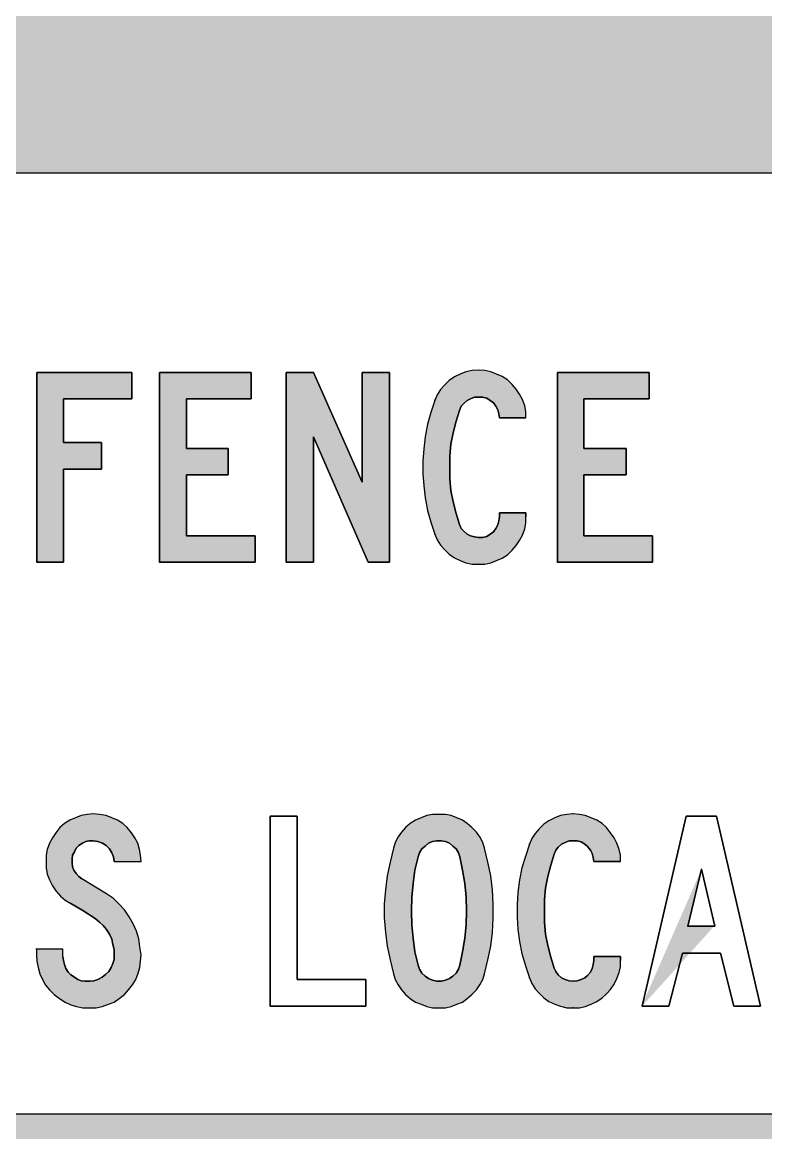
# Model space of a CAD drawing. Extents: x 210.3 to 295.3, y 156.1 to 238.5.
# Drawn here: x 254.61 to 266.33, y 168.08 to 185.6 of the extents above; entities that cross this region are included whole.
import ezdxf

# ---------------------------------------------------------------- set-up
doc = ezdxf.new("R2010")
doc.units = 0
doc.header["$MEASUREMENT"] = 0
doc.linetypes.add('CENTERX2', pattern=[101.6, 63.5, -12.7, 12.7, -12.7])
doc.layers.get('0').update_dxf_attribs({"linetype": 'CONTINUOUS'})
for name, color, linetype in [('L35', 3, 'CONTINUOUS'), ('T25', 1, 'CONTINUOUS'), ('TBLK25', 1, 'CONTINUOUS')]:
    doc.layers.add(name, color=color, linetype=linetype)

msp = doc.modelspace()

# ---------------------------------------------------------------- hatches: boundary and pattern name
at = {"layer": 'T25', "linetype": 'CENTERX2'}
for points in [[(255.4, 172.456), (255.427, 172.51), (255.454, 172.565), (255.5, 172.61), (255.554, 172.646), (255.608, 172.674), (255.663, 172.683), (255.726, 172.683), (255.799, 172.674), (255.872, 172.646), (255.926, 172.61), (255.981, 172.556), (256.017, 172.492), (256.044, 172.428), (256.053, 172.356), (256.48, 172.356), (256.471, 172.456), (256.453, 172.546), (256.426, 172.646), (256.38, 172.728), (256.326, 172.81), (256.262, 172.892), (256.19, 172.955), (256.108, 173.01), (256.017, 173.046), (255.926, 173.082), (255.826, 173.1), (255.726, 173.109), (255.627, 173.1), (255.536, 173.082), (255.445, 173.046), (255.354, 173.01), (255.273, 172.955), (255.2, 172.892), (255.136, 172.81), (255.082, 172.728), (255.036, 172.646), (255, 172.546), (254.982, 172.456), (254.982, 172.356), (254.982, 172.256), (255, 172.156), (255.036, 172.065), (255.082, 171.974), (255.136, 171.893), (255.209, 171.811), (255.282, 171.747), (255.372, 171.693), (255.563, 171.584), (255.754, 171.457), (255.826, 171.402), (255.881, 171.348), (255.935, 171.284), (255.981, 171.212), (256.017, 171.13), (256.035, 171.048), (256.053, 170.967), (256.053, 170.885), (256.053, 170.812), (256.035, 170.749), (256.008, 170.685), (255.972, 170.622), (255.917, 170.576), (255.863, 170.531), (255.799, 170.494), (255.736, 170.476), (255.672, 170.467), (255.663, 170.467), (255.599, 170.467), (255.536, 170.476), (255.481, 170.494), (255.427, 170.531), (255.372, 170.567), (255.327, 170.613), (255.291, 170.667), (255.273, 170.731), (255.254, 170.794), (255.245, 170.858), (255.245, 170.976), (254.828, 170.976), (254.828, 170.885), (254.837, 170.785), (254.855, 170.685), (254.882, 170.585), (254.927, 170.494), (254.973, 170.404), (255.036, 170.331), (255.109, 170.258), (255.191, 170.195), (255.282, 170.14), (255.372, 170.095), (255.463, 170.068), (255.563, 170.05), (255.672, 170.05), (255.772, 170.05), (255.863, 170.068), (255.963, 170.104), (256.053, 170.14), (256.135, 170.195), (256.217, 170.258), (256.28, 170.331), (256.344, 170.413), (256.398, 170.494), (256.435, 170.594), (256.462, 170.685), (256.471, 170.785), (256.48, 170.885), (256.462, 171.012), (256.444, 171.139), (256.407, 171.257), (256.353, 171.375), (256.289, 171.484), (256.217, 171.593), (256.135, 171.684), (256.044, 171.775), (255.935, 171.847), (255.545, 172.083), (255.5, 172.12), (255.454, 172.165), (255.418, 172.22), (255.4, 172.274), (255.391, 172.338), (255.391, 172.401)], [(262.838, 171.393), (262.838, 171.575), (262.838, 171.757), (262.856, 171.938), (262.892, 172.12), (262.938, 172.301), (262.992, 172.474), (263.019, 172.537), (263.056, 172.583), (263.11, 172.628), (263.165, 172.655), (263.228, 172.683), (263.292, 172.683), (263.355, 172.683), (263.419, 172.665), (263.473, 172.628), (263.519, 172.592), (263.564, 172.537), (263.591, 172.483), (263.609, 172.419), (263.619, 172.356), (264.036, 172.356), (264.036, 172.456), (264.018, 172.546), (263.982, 172.646), (263.936, 172.728), (263.882, 172.81), (263.818, 172.892), (263.746, 172.955), (263.664, 173.01), (263.573, 173.046), (263.482, 173.082), (263.392, 173.1), (263.292, 173.109), (263.192, 173.1), (263.092, 173.082), (263.001, 173.046), (262.91, 173), (262.829, 172.946), (262.756, 172.873), (262.692, 172.801), (262.638, 172.719), (262.602, 172.628), (262.538, 172.438), (262.484, 172.256), (262.447, 172.065), (262.42, 171.866), (262.411, 171.675), (262.411, 171.475), (262.42, 171.284), (262.447, 171.094), (262.484, 170.903), (262.538, 170.712), (262.602, 170.522), (262.638, 170.431), (262.692, 170.349), (262.756, 170.277), (262.829, 170.204), (262.91, 170.149), (263.001, 170.104), (263.092, 170.077), (263.192, 170.05), (263.292, 170.05), (263.392, 170.05), (263.482, 170.068), (263.573, 170.104), (263.664, 170.149), (263.746, 170.204), (263.818, 170.267), (263.882, 170.34), (263.936, 170.422), (263.982, 170.513), (264.018, 170.603), (264.036, 170.694), (264.036, 170.794), (264.036, 170.858), (263.619, 170.858), (263.619, 170.794), (263.609, 170.731), (263.591, 170.667), (263.564, 170.613), (263.519, 170.558), (263.473, 170.522), (263.419, 170.494), (263.355, 170.476), (263.292, 170.467), (263.228, 170.476), (263.165, 170.494), (263.11, 170.522), (263.056, 170.567), (263.019, 170.622), (262.992, 170.676), (262.938, 170.849), (262.892, 171.03), (262.856, 171.212)]]:
    msp.add_hatch(color=256, dxfattribs=at).paths.add_polyline_path(points)
h = msp.add_hatch(color=256, dxfattribs=at)
h.paths.add_polyline_path([(258.942, 170.494), (258.942, 173.073), (258.516, 173.073), (258.516, 170.077), (260.023, 170.077), (260.023, 170.494)])
edge = h.paths.add_edge_path(flags=0)
edge.add_line((258.942, 170.494), (258.942, 173.073))
edge.add_line((258.942, 170.494), (260.023, 170.494))
edge.add_line((260.023, 170.494), (260.023, 170.077))
edge.add_line((260.023, 170.077), (258.516, 170.077))
edge.add_line((258.516, 170.077), (258.516, 173.073))
edge.add_line((258.516, 173.073), (258.942, 173.073))
edge = h.paths.add_edge_path(flags=16)
edge.add_line((260.023, 170.494), (258.942, 170.494))
edge.add_line((258.942, 173.073), (258.942, 170.494))
edge.add_line((258.942, 173.073), (258.516, 173.073))
edge.add_line((258.516, 170.077), (258.516, 173.073))
edge.add_line((258.516, 170.077), (260.023, 170.077))
edge.add_line((260.023, 170.494), (260.023, 170.077))
edge = h.paths.add_edge_path(flags=0)
edge.add_line((260.023, 170.494), (258.942, 170.494))
edge.add_line((260.023, 170.077), (260.023, 170.494))
edge.add_line((258.516, 170.077), (260.023, 170.077))
edge.add_line((258.516, 173.073), (258.516, 170.077))
edge.add_line((258.942, 173.073), (258.516, 173.073))
edge.add_line((258.942, 173.073), (258.942, 170.494))
edge = h.paths.add_edge_path()
edge.add_line((258.516, 170.077), (258.507, 170.077))
h = msp.add_hatch(color=256, dxfattribs=at)
h.paths.add_polyline_path([(262.03, 171.466), (262.03, 171.684), (262.021, 171.911), (261.993, 172.129), (261.948, 172.347), (261.893, 172.565), (261.866, 172.655), (261.821, 172.746), (261.766, 172.819), (261.694, 172.892), (261.621, 172.955), (261.548, 173.01), (261.458, 173.046), (261.367, 173.082), (261.276, 173.1), (261.176, 173.1), (261.076, 173.1), (260.985, 173.082), (260.895, 173.046), (260.804, 173.01), (260.722, 172.955), (260.649, 172.892), (260.586, 172.819), (260.531, 172.746), (260.486, 172.655), (260.459, 172.565), (260.404, 172.347), (260.359, 172.129), (260.332, 171.911), (260.314, 171.684), (260.314, 171.466), (260.332, 171.239), (260.359, 171.021), (260.404, 170.803), (260.459, 170.585), (260.486, 170.494), (260.531, 170.413), (260.586, 170.331), (260.649, 170.258), (260.722, 170.195), (260.804, 170.14), (260.895, 170.104), (260.985, 170.068), (261.076, 170.05), (261.176, 170.05), (261.276, 170.05), (261.367, 170.068), (261.458, 170.104), (261.548, 170.14), (261.621, 170.195), (261.694, 170.258), (261.766, 170.331), (261.821, 170.413), (261.866, 170.494), (261.893, 170.585), (261.948, 170.803), (261.993, 171.021), (262.021, 171.239)])
h.paths.add_polyline_path([(260.74, 171.575), (260.749, 171.793), (260.768, 172.011), (260.795, 172.22), (260.849, 172.428), (260.867, 172.492), (260.904, 172.556), (260.958, 172.601), (261.013, 172.646), (261.076, 172.674), (261.14, 172.683), (261.212, 172.683), (261.276, 172.674), (261.34, 172.646), (261.394, 172.601), (261.448, 172.556), (261.485, 172.492), (261.503, 172.428), (261.548, 172.22), (261.585, 172.011), (261.603, 171.793), (261.612, 171.575), (261.603, 171.357), (261.585, 171.148), (261.548, 170.93), (261.503, 170.721), (261.485, 170.658), (261.448, 170.594), (261.394, 170.549), (261.34, 170.513), (261.276, 170.485), (261.212, 170.467), (261.14, 170.467), (261.076, 170.485), (261.013, 170.513), (260.958, 170.549), (260.904, 170.594), (260.867, 170.658), (260.849, 170.721), (260.795, 170.93), (260.768, 171.148), (260.749, 171.357)], flags=16)
h = msp.add_hatch(color=256, dxfattribs=at)
h.paths.add_polyline_path([(265.516, 171.339), (265.099, 171.339), (265.316, 172.238), (265.525, 171.339)], flags=0)
edge = h.paths.add_edge_path(flags=0)
edge.add_line((265.516, 171.339), (265.099, 171.339))
edge.add_line((265.525, 171.339), (265.516, 171.339))
edge.add_line((265.525, 171.339), (265.316, 172.238))
edge.add_line((265.099, 171.339), (265.316, 172.238))
edge = h.paths.add_edge_path(flags=0)
edge.add_line((265.316, 172.238), (265.525, 171.339))
edge.add_line((265.316, 172.238), (265.099, 171.339))
edge.add_line((265.099, 171.339), (265.525, 171.339))
h.paths.add_polyline_path([(266.243, 170.077), (265.552, 173.073), (265.071, 173.073), (264.381, 170.077), (264.799, 170.077), (265.017, 170.912), (265.616, 170.912), (265.825, 170.077)])
edge = h.paths.add_edge_path(flags=16)
edge.add_line((266.243, 170.077), (265.552, 173.073))
edge.add_line((265.825, 170.077), (266.243, 170.077))
edge.add_line((265.616, 170.912), (265.825, 170.077))
edge.add_line((265.616, 170.912), (265.017, 170.912))
edge.add_line((264.799, 170.077), (265.017, 170.912))
edge.add_line((264.381, 170.077), (264.799, 170.077))
edge.add_line((265.071, 173.073), (264.381, 170.077))
edge.add_line((265.552, 173.073), (265.071, 173.073))
edge = h.paths.add_edge_path()
edge.add_line((265.825, 170.077), (266.243, 170.077))
edge.add_line((265.552, 173.073), (266.243, 170.077))
edge.add_line((265.552, 173.073), (265.071, 173.073))
edge.add_line((264.381, 170.077), (265.071, 173.073))
edge.add_line((264.381, 170.077), (264.799, 170.077))
edge.add_line((265.017, 170.912), (264.799, 170.077))
edge.add_line((265.616, 170.912), (265.017, 170.912))
edge.add_line((265.825, 170.077), (265.616, 170.912))
edge = h.paths.add_edge_path(flags=16)
edge.add_line((265.017, 170.912), (265.616, 170.912))
edge.add_line((265.017, 170.912), (264.799, 170.077))
edge.add_line((264.799, 170.077), (264.381, 170.077))
edge.add_line((264.381, 170.077), (265.071, 173.073))
edge.add_line((265.071, 173.073), (265.552, 173.073))
edge.add_line((265.552, 173.073), (266.243, 170.077))
edge.add_line((266.243, 170.077), (265.825, 170.077))
edge.add_line((265.825, 170.077), (265.616, 170.912))
edge = h.paths.add_edge_path(flags=0)
edge.add_line((265.525, 171.339), (265.316, 172.238))
edge.add_line((265.099, 171.339), (265.525, 171.339))
edge.add_line((265.316, 172.238), (265.099, 171.339))
edge = h.paths.add_edge_path()
edge.add_line((265.316, 172.238), (265.307, 172.238))
edge.add_line((265.099, 171.339), (265.089, 171.339))
edge.add_line((265.525, 171.339), (265.516, 171.339))
edge.add_line((264.381, 170.077), (264.372, 170.077))
at = {"layer": 'TBLK25', "linetype": 'CENTERX2'}
h = msp.add_hatch(color=256, dxfattribs=at)
edge = h.paths.add_edge_path()
edge.add_line((220.316, 236.871), (285.316, 236.871))
edge.add_arc((285.316, 228.471), 8.4, 0, 90, ccw=False)
edge.add_line((293.716, 228.471), (293.716, 173.571))
edge.add_arc((285.316, 173.571), 8.4, -90, 0, ccw=False)
edge.add_line((285.316, 165.171), (220.316, 165.171))
edge.add_arc((220.316, 173.571), 8.4, 180, 270, ccw=False)
edge.add_line((211.916, 173.571), (211.916, 228.471))
edge.add_arc((220.316, 228.471), 8.4, 90, 180, ccw=False)
edge = h.paths.add_edge_path(flags=16)
edge.add_line((290.516, 183.221), (290.516, 173.571))
edge.add_arc((285.316, 173.571), 5.2, -90, 0, ccw=False)
edge.add_line((285.316, 168.371), (220.316, 168.371))
edge.add_arc((220.316, 173.571), 5.2, 180, 270, ccw=False)
edge.add_line((215.116, 173.571), (215.116, 183.221))
edge.add_line((215.116, 183.221), (290.516, 183.221))
edge = h.paths.add_edge_path(flags=16)
edge.add_line((215.116, 186.421), (290.516, 186.421))
edge.add_line((290.516, 186.421), (290.516, 228.471))
edge.add_arc((285.316, 228.471), 5.2, 0, 90)
edge.add_line((285.316, 233.671), (220.316, 233.671))
edge.add_arc((220.316, 228.471), 5.2, 90, 180)
edge.add_line((215.116, 228.471), (215.116, 186.421))
h = msp.add_hatch(color=256, dxfattribs=at)
h.paths.add_polyline_path([(245.766, 180.074), (245.285, 180.074), (244.595, 177.077), (245.013, 177.077), (245.221, 177.913), (245.821, 177.913), (246.029, 177.077), (246.456, 177.077)])
h.paths.add_polyline_path([(245.73, 178.339), (245.721, 178.339), (245.312, 178.339), (245.521, 179.238)], flags=16)
h.paths.add_polyline_path([(247.373, 179.057), (248.245, 177.077), (248.572, 177.077), (248.572, 180.074), (248.154, 180.074), (248.154, 178.339), (247.373, 180.074), (246.956, 180.074), (246.956, 177.077), (247.373, 177.077)])
h.paths.add_polyline_path([(252.394, 178.239), (252.403, 178.466), (252.403, 178.684), (252.394, 178.911), (252.367, 179.129), (252.322, 179.347), (252.267, 179.565), (252.231, 179.656), (252.186, 179.738), (252.131, 179.819), (252.067, 179.892), (251.995, 179.955), (251.913, 180.01), (251.831, 180.046), (251.741, 180.083), (251.641, 180.101), (251.55, 180.101), (251.45, 180.101), (251.359, 180.083), (251.268, 180.046), (251.178, 180.01), (251.096, 179.955), (251.023, 179.892), (250.96, 179.819), (250.905, 179.738), (250.86, 179.656), (250.824, 179.565), (250.769, 179.347), (250.733, 179.129), (250.706, 178.911), (250.687, 178.684), (250.687, 178.466), (250.706, 178.239), (250.733, 178.022), (250.769, 177.804), (250.824, 177.586), (250.86, 177.495), (250.905, 177.413), (250.96, 177.331), (251.023, 177.259), (251.096, 177.195), (251.178, 177.141), (251.268, 177.104), (251.359, 177.068), (251.45, 177.05), (251.55, 177.05), (251.641, 177.05), (251.741, 177.068), (251.831, 177.104), (251.913, 177.141), (251.995, 177.195), (252.067, 177.259), (252.131, 177.331), (252.186, 177.413), (252.231, 177.495), (252.267, 177.586), (252.322, 177.804), (252.367, 178.022)])
h.paths.add_polyline_path([(251.141, 178.149), (251.114, 178.357), (251.114, 178.575), (251.114, 178.793), (251.141, 179.002), (251.169, 179.22), (251.214, 179.429), (251.241, 179.492), (251.278, 179.556), (251.323, 179.601), (251.386, 179.647), (251.45, 179.674), (251.514, 179.683), (251.586, 179.683), (251.65, 179.674), (251.713, 179.647), (251.768, 179.601), (251.813, 179.556), (251.85, 179.492), (251.877, 179.429), (251.922, 179.22), (251.959, 179.002), (251.977, 178.793), (251.986, 178.575), (251.977, 178.357), (251.959, 178.149), (251.922, 177.931), (251.877, 177.722), (251.85, 177.658), (251.813, 177.595), (251.768, 177.549), (251.713, 177.513), (251.65, 177.486), (251.586, 177.468), (251.514, 177.468), (251.45, 177.486), (251.386, 177.513), (251.323, 177.549), (251.278, 177.595), (251.241, 177.658), (251.214, 177.722), (251.169, 177.931)], flags=16)
h.paths.add_polyline_path([(253.911, 178.966), (253.311, 178.966), (253.311, 179.656), (254.392, 179.656), (254.392, 180.074), (252.894, 180.074), (252.894, 177.077), (253.311, 177.077), (253.311, 178.548), (253.911, 178.548)])
h.paths.add_polyline_path([(255.854, 178.966), (255.254, 178.966), (255.254, 179.656), (256.335, 179.656), (256.335, 180.074), (254.837, 180.074), (254.837, 177.077), (255.254, 177.077), (255.254, 178.548), (255.854, 178.548)])
h.paths.add_polyline_path([(257.851, 178.875), (257.197, 178.875), (257.197, 179.656), (258.214, 179.656), (258.214, 180.074), (256.771, 180.074), (256.771, 177.077), (258.278, 177.077), (258.278, 177.495), (257.197, 177.495), (257.197, 178.457), (257.851, 178.457)])
h.paths.add_polyline_path([(259.195, 180.074), (258.768, 180.074), (258.768, 177.077), (259.195, 177.077), (259.195, 179.057), (260.058, 177.077), (260.394, 177.077), (260.394, 180.074), (259.967, 180.074), (259.967, 178.339)])
h.paths.add_polyline_path([(261.347, 178.575), (261.347, 178.757), (261.365, 178.939), (261.401, 179.12), (261.447, 179.302), (261.501, 179.474), (261.528, 179.538), (261.565, 179.583), (261.619, 179.629), (261.674, 179.656), (261.737, 179.683), (261.801, 179.683), (261.864, 179.683), (261.928, 179.665), (261.982, 179.629), (262.037, 179.592), (262.073, 179.538), (262.101, 179.483), (262.119, 179.42), (262.128, 179.356), (262.545, 179.356), (262.545, 179.456), (262.527, 179.547), (262.491, 179.647), (262.446, 179.729), (262.391, 179.81), (262.328, 179.883), (262.255, 179.955), (262.173, 180.01), (262.082, 180.046), (261.992, 180.083), (261.901, 180.101), (261.801, 180.11), (261.701, 180.101), (261.601, 180.083), (261.51, 180.046), (261.42, 180.001), (261.338, 179.946), (261.265, 179.874), (261.202, 179.801), (261.147, 179.719), (261.111, 179.629), (261.047, 179.438), (260.993, 179.256), (260.956, 179.057), (260.938, 178.866), (260.92, 178.675), (260.92, 178.476), (260.938, 178.285), (260.956, 178.094), (260.993, 177.894), (261.047, 177.713), (261.111, 177.522), (261.147, 177.431), (261.202, 177.35), (261.265, 177.277), (261.338, 177.204), (261.42, 177.15), (261.51, 177.104), (261.601, 177.068), (261.701, 177.05), (261.801, 177.05), (261.901, 177.05), (261.992, 177.068), (262.082, 177.104), (262.173, 177.141), (262.255, 177.195), (262.328, 177.268), (262.391, 177.341), (262.446, 177.422), (262.491, 177.504), (262.527, 177.604), (262.545, 177.695), (262.545, 177.795), (262.545, 177.858), (262.536, 177.858), (262.128, 177.858), (262.128, 177.795), (262.119, 177.731), (262.101, 177.667), (262.073, 177.613), (262.037, 177.558), (261.982, 177.522), (261.928, 177.486), (261.864, 177.468), (261.801, 177.468), (261.737, 177.477), (261.674, 177.495), (261.619, 177.522), (261.565, 177.568), (261.528, 177.613), (261.501, 177.676), (261.447, 177.849), (261.401, 178.031), (261.365, 178.212), (261.347, 178.394)])
h.paths.add_polyline_path([(264.125, 178.875), (263.462, 178.875), (263.462, 179.656), (264.488, 179.656), (264.488, 180.074), (263.045, 180.074), (263.045, 177.077), (264.543, 177.077), (264.543, 177.495), (263.462, 177.495), (263.462, 178.457), (264.125, 178.457)])

# ---------------------------------------------------------------- linework, layer by layer
at = {"color": 3}
for p, q in [((254.837, 177.077), (254.837, 180.074)), ((254.837, 180.074), (256.335, 180.074)), ((256.335, 180.074), (256.335, 179.656)), ((256.771, 177.077), (256.771, 180.074)), ((256.771, 180.074), (258.214, 180.074)), ((258.214, 180.074), (258.214, 179.656)), ((258.768, 177.077), (258.768, 180.074)), ((258.768, 180.074), (259.195, 180.074)), ((259.195, 180.074), (259.967, 178.339)), ((259.967, 178.339), (259.967, 180.074)), ((259.967, 180.074), (260.394, 180.074)), ((260.394, 180.074), (260.394, 177.077)), ((261.338, 179.946), (261.265, 179.874)), ((261.42, 180.001), (261.338, 179.946)), ((261.51, 180.046), (261.42, 180.001)), ((261.601, 180.083), (261.51, 180.046)), ((261.701, 180.101), (261.601, 180.083)), ((261.801, 180.11), (261.701, 180.101)), ((261.801, 180.11), (261.792, 180.11)), ((261.901, 180.101), (261.801, 180.11)), ((261.992, 180.083), (261.901, 180.101)), ((262.082, 180.046), (261.992, 180.083)), ((262.173, 180.01), (262.082, 180.046)), ((262.255, 179.955), (262.173, 180.01)), ((262.328, 179.883), (262.255, 179.955)), ((263.045, 177.077), (263.045, 180.074)), ((263.045, 180.074), (264.488, 180.074)), ((264.488, 180.074), (264.488, 179.656)), ((261.202, 179.801), (261.147, 179.719)), ((261.265, 179.874), (261.202, 179.801)), ((262.391, 179.81), (262.328, 179.883)), ((262.446, 179.729), (262.391, 179.81)), ((256.335, 179.656), (255.254, 179.656)), ((255.254, 179.656), (255.254, 178.966)), ((258.214, 179.656), (257.197, 179.656)), ((257.197, 179.656), (257.197, 178.875)), ((261.111, 179.629), (261.047, 179.438)), ((261.111, 179.629), (261.102, 179.629)), ((261.147, 179.719), (261.111, 179.629)), ((261.619, 179.629), (261.565, 179.583)), ((261.674, 179.656), (261.619, 179.629)), ((261.737, 179.683), (261.674, 179.656)), ((261.801, 179.683), (261.737, 179.683)), ((261.864, 179.683), (261.801, 179.683)), ((261.928, 179.665), (261.864, 179.683)), ((261.982, 179.629), (261.928, 179.665)), ((262.037, 179.592), (261.982, 179.629)), ((262.491, 179.647), (262.446, 179.729)), ((262.527, 179.547), (262.491, 179.647)), ((264.488, 179.656), (263.462, 179.656)), ((263.462, 179.656), (263.462, 178.875)), ((261.047, 179.438), (260.993, 179.256)), ((261.501, 179.474), (261.447, 179.302)), ((261.528, 179.538), (261.501, 179.474)), ((261.565, 179.583), (261.528, 179.538)), ((262.073, 179.538), (262.037, 179.592)), ((262.101, 179.483), (262.073, 179.538)), ((262.119, 179.42), (262.101, 179.483)), ((262.128, 179.356), (262.119, 179.42)), ((262.545, 179.456), (262.527, 179.547)), ((262.545, 179.356), (262.545, 179.456)), ((260.993, 179.256), (260.956, 179.057)), ((261.447, 179.302), (261.401, 179.12)), ((262.545, 179.356), (262.128, 179.356)), ((261.401, 179.12), (261.365, 178.939)), ((255.254, 178.966), (255.854, 178.966)), ((255.854, 178.966), (255.854, 178.548)), ((260.058, 177.077), (259.195, 179.057)), ((259.195, 179.057), (259.195, 177.077)), ((260.956, 179.057), (260.938, 178.866)), ((261.365, 178.939), (261.347, 178.757)), ((257.197, 178.875), (257.851, 178.875)), ((257.851, 178.875), (257.851, 178.457)), ((260.938, 178.866), (260.92, 178.675)), ((261.347, 178.757), (261.347, 178.575)), ((263.462, 178.875), (264.125, 178.875)), ((264.125, 178.875), (264.125, 178.457)), ((255.854, 178.548), (255.254, 178.548)), ((255.254, 178.548), (255.254, 177.077)), ((260.92, 178.675), (260.92, 178.476)), ((261.347, 178.575), (261.347, 178.394)), ((257.851, 178.457), (257.197, 178.457)), ((257.197, 178.457), (257.197, 177.495)), ((260.92, 178.476), (260.938, 178.285)), ((261.347, 178.394), (261.365, 178.212)), ((264.125, 178.457), (263.462, 178.457)), ((263.462, 178.457), (263.462, 177.495)), ((260.938, 178.285), (260.956, 178.094)), ((261.365, 178.212), (261.401, 178.031)), ((260.956, 178.094), (260.993, 177.894)), ((261.401, 178.031), (261.447, 177.849)), ((260.993, 177.894), (261.047, 177.713)), ((261.447, 177.849), (261.501, 177.676)), ((262.128, 177.795), (262.128, 177.858)), ((262.128, 177.858), (262.545, 177.858)), ((262.545, 177.858), (262.536, 177.858)), ((262.545, 177.858), (262.545, 177.795)), ((261.047, 177.713), (261.111, 177.522)), ((261.501, 177.676), (261.528, 177.613)), ((262.073, 177.613), (262.101, 177.667)), ((262.101, 177.667), (262.119, 177.731)), ((262.119, 177.731), (262.128, 177.795)), ((262.527, 177.604), (262.545, 177.695)), ((262.545, 177.795), (262.536, 177.795)), ((262.545, 177.795), (262.536, 177.795)), ((262.545, 177.695), (262.545, 177.795)), ((257.197, 177.495), (258.278, 177.495)), ((258.278, 177.495), (258.278, 177.077)), ((261.111, 177.522), (261.102, 177.522)), ((261.111, 177.522), (261.147, 177.431)), ((261.528, 177.613), (261.565, 177.568)), ((261.565, 177.568), (261.619, 177.522)), ((261.619, 177.522), (261.674, 177.495)), ((261.674, 177.495), (261.737, 177.477)), ((261.928, 177.486), (261.982, 177.522)), ((261.982, 177.522), (262.037, 177.558)), ((262.037, 177.558), (262.073, 177.613)), ((262.446, 177.422), (262.491, 177.504)), ((262.491, 177.504), (262.527, 177.604)), ((263.462, 177.495), (264.543, 177.495)), ((264.543, 177.495), (264.543, 177.077)), ((261.147, 177.431), (261.202, 177.35)), ((261.202, 177.35), (261.265, 177.277)), ((261.737, 177.477), (261.801, 177.468)), ((261.801, 177.468), (261.864, 177.468)), ((261.864, 177.468), (261.928, 177.486)), ((262.328, 177.268), (262.391, 177.341)), ((262.391, 177.341), (262.446, 177.422)), ((261.265, 177.277), (261.338, 177.204)), ((261.338, 177.204), (261.42, 177.15)), ((261.42, 177.15), (261.51, 177.104)), ((262.082, 177.104), (262.173, 177.141)), ((262.173, 177.141), (262.255, 177.195)), ((262.255, 177.195), (262.328, 177.268)), ((254.837, 177.077), (254.828, 177.077)), ((255.254, 177.077), (254.837, 177.077)), ((256.771, 177.077), (256.762, 177.077)), ((258.278, 177.077), (256.771, 177.077)), ((258.768, 177.077), (258.759, 177.077)), ((259.195, 177.077), (258.768, 177.077)), ((260.394, 177.077), (260.058, 177.077)), ((261.51, 177.104), (261.601, 177.068)), ((261.601, 177.068), (261.701, 177.05)), ((261.701, 177.05), (261.801, 177.05)), ((261.801, 177.05), (261.792, 177.05)), ((261.801, 177.05), (261.901, 177.05)), ((261.901, 177.05), (261.992, 177.068)), ((261.992, 177.068), (262.082, 177.104)), ((263.045, 177.077), (263.036, 177.077)), ((264.543, 177.077), (263.045, 177.077)), ((255.273, 172.955), (255.2, 172.892)), ((255.354, 173.01), (255.273, 172.955)), ((255.445, 173.046), (255.354, 173.01)), ((255.536, 173.082), (255.445, 173.046)), ((255.627, 173.1), (255.536, 173.082)), ((255.726, 173.109), (255.627, 173.1)), ((255.826, 173.1), (255.726, 173.109)), ((255.926, 173.082), (255.826, 173.1)), ((256.017, 173.046), (255.926, 173.082)), ((256.108, 173.01), (256.017, 173.046)), ((256.19, 172.955), (256.108, 173.01)), ((256.262, 172.892), (256.19, 172.955)), ((258.516, 170.077), (258.516, 173.073)), ((258.516, 173.073), (258.942, 173.073)), ((258.942, 173.073), (258.942, 170.494)), ((260.722, 172.955), (260.649, 172.892)), ((260.804, 173.01), (260.722, 172.955)), ((260.895, 173.046), (260.804, 173.01)), ((260.985, 173.082), (260.895, 173.046)), ((261.076, 173.1), (260.985, 173.082)), ((261.176, 173.1), (261.076, 173.1)), ((261.276, 173.1), (261.176, 173.1)), ((261.367, 173.082), (261.276, 173.1)), ((261.458, 173.046), (261.367, 173.082)), ((261.548, 173.01), (261.458, 173.046)), ((261.621, 172.955), (261.548, 173.01)), ((261.694, 172.892), (261.621, 172.955)), ((262.829, 172.946), (262.756, 172.873)), ((262.91, 173), (262.829, 172.946)), ((263.001, 173.046), (262.91, 173)), ((263.092, 173.082), (263.001, 173.046)), ((263.192, 173.1), (263.092, 173.082)), ((263.292, 173.109), (263.192, 173.1)), ((263.292, 173.109), (263.283, 173.109)), ((263.392, 173.1), (263.292, 173.109)), ((263.482, 173.082), (263.392, 173.1)), ((263.573, 173.046), (263.482, 173.082)), ((263.664, 173.01), (263.573, 173.046)), ((263.746, 172.955), (263.664, 173.01)), ((263.818, 172.892), (263.746, 172.955)), ((264.381, 170.077), (265.071, 173.073)), ((265.071, 173.073), (265.552, 173.073)), ((265.552, 173.073), (266.243, 170.077)), ((255.136, 172.81), (255.082, 172.728)), ((255.2, 172.892), (255.136, 172.81)), ((256.326, 172.81), (256.262, 172.892)), ((256.38, 172.728), (256.326, 172.81)), ((260.586, 172.819), (260.531, 172.746)), ((260.649, 172.892), (260.586, 172.819)), ((261.766, 172.819), (261.694, 172.892)), ((261.821, 172.746), (261.766, 172.819)), ((262.692, 172.801), (262.638, 172.719)), ((262.756, 172.873), (262.692, 172.801)), ((263.882, 172.81), (263.818, 172.892)), ((263.936, 172.728), (263.882, 172.81)), ((255.036, 172.646), (255, 172.546)), ((255.082, 172.728), (255.036, 172.646)), ((255.5, 172.61), (255.454, 172.565)), ((255.554, 172.646), (255.5, 172.61)), ((255.608, 172.674), (255.554, 172.646)), ((255.663, 172.683), (255.608, 172.674)), ((255.726, 172.683), (255.663, 172.683)), ((255.726, 172.683), (255.717, 172.683)), ((255.799, 172.674), (255.726, 172.683)), ((255.872, 172.646), (255.799, 172.674)), ((255.926, 172.61), (255.872, 172.646)), ((255.981, 172.556), (255.926, 172.61)), ((256.426, 172.646), (256.38, 172.728)), ((256.453, 172.546), (256.426, 172.646)), ((260.486, 172.655), (260.459, 172.565)), ((260.531, 172.746), (260.486, 172.655)), ((260.958, 172.601), (260.904, 172.556)), ((261.013, 172.646), (260.958, 172.601)), ((261.076, 172.674), (261.013, 172.646)), ((261.14, 172.683), (261.076, 172.674)), ((261.212, 172.683), (261.14, 172.683)), ((261.276, 172.674), (261.212, 172.683)), ((261.34, 172.646), (261.276, 172.674)), ((261.394, 172.601), (261.34, 172.646)), ((261.448, 172.556), (261.394, 172.601)), ((261.866, 172.655), (261.821, 172.746)), ((261.893, 172.565), (261.866, 172.655)), ((262.602, 172.628), (262.538, 172.438)), ((262.602, 172.628), (262.593, 172.628)), ((262.638, 172.719), (262.602, 172.628)), ((263.11, 172.628), (263.056, 172.583)), ((263.165, 172.655), (263.11, 172.628)), ((263.228, 172.683), (263.165, 172.655)), ((263.292, 172.683), (263.228, 172.683)), ((263.355, 172.683), (263.292, 172.683)), ((263.419, 172.665), (263.355, 172.683)), ((263.473, 172.628), (263.419, 172.665)), ((263.519, 172.592), (263.473, 172.628)), ((263.564, 172.537), (263.519, 172.592)), ((263.982, 172.646), (263.936, 172.728)), ((264.018, 172.546), (263.982, 172.646)), ((255, 172.546), (254.982, 172.456)), ((254.982, 172.456), (254.982, 172.356)), ((255.4, 172.456), (255.391, 172.401)), ((255.427, 172.51), (255.4, 172.456)), ((255.454, 172.565), (255.427, 172.51)), ((256.017, 172.492), (255.981, 172.556)), ((256.044, 172.428), (256.017, 172.492)), ((256.053, 172.356), (256.044, 172.428)), ((256.471, 172.456), (256.453, 172.546)), ((256.48, 172.356), (256.471, 172.456)), ((260.459, 172.565), (260.404, 172.347)), ((260.849, 172.428), (260.795, 172.22)), ((260.867, 172.492), (260.849, 172.428)), ((260.904, 172.556), (260.867, 172.492)), ((261.485, 172.492), (261.448, 172.556)), ((261.503, 172.428), (261.485, 172.492)), ((261.548, 172.22), (261.503, 172.428)), ((261.948, 172.347), (261.893, 172.565)), ((262.538, 172.438), (262.484, 172.256)), ((262.992, 172.474), (262.938, 172.301)), ((263.019, 172.537), (262.992, 172.474)), ((263.056, 172.583), (263.019, 172.537)), ((263.591, 172.483), (263.564, 172.537)), ((263.609, 172.419), (263.591, 172.483)), ((263.619, 172.356), (263.609, 172.419)), ((264.036, 172.456), (264.018, 172.546)), ((264.036, 172.356), (264.036, 172.456)), ((254.982, 172.356), (254.982, 172.256)), ((254.982, 172.256), (255, 172.156)), ((255.391, 172.401), (255.391, 172.338)), ((255.391, 172.338), (255.4, 172.274)), ((255.4, 172.274), (255.418, 172.22)), ((256.053, 172.356), (256.48, 172.356)), ((260.404, 172.347), (260.359, 172.129)), ((261.993, 172.129), (261.948, 172.347)), ((262.484, 172.256), (262.447, 172.065)), ((262.938, 172.301), (262.892, 172.12)), ((264.036, 172.356), (263.619, 172.356)), ((265.316, 172.238), (265.099, 171.339)), ((265.316, 172.238), (265.307, 172.238)), ((265.525, 171.339), (265.316, 172.238)), ((255, 172.156), (255.036, 172.065)), ((255.036, 172.065), (255.082, 171.974)), ((255.418, 172.22), (255.454, 172.165)), ((255.454, 172.165), (255.5, 172.12)), ((255.5, 172.12), (255.545, 172.083)), ((255.935, 171.847), (255.545, 172.083)), ((260.359, 172.129), (260.332, 171.911)), ((260.795, 172.22), (260.768, 172.011)), ((261.585, 172.011), (261.548, 172.22)), ((262.021, 171.911), (261.993, 172.129)), ((262.447, 172.065), (262.42, 171.866)), ((262.892, 172.12), (262.856, 171.938)), ((255.082, 171.974), (255.136, 171.893)), ((255.136, 171.893), (255.209, 171.811)), ((260.332, 171.911), (260.314, 171.684)), ((260.768, 172.011), (260.749, 171.793)), ((261.603, 171.793), (261.585, 172.011)), ((262.03, 171.684), (262.021, 171.911)), ((262.856, 171.938), (262.838, 171.757)), ((255.209, 171.811), (255.282, 171.747)), ((255.282, 171.747), (255.372, 171.693)), ((256.044, 171.775), (255.935, 171.847)), ((256.135, 171.684), (256.044, 171.775)), ((260.749, 171.793), (260.74, 171.575)), ((261.612, 171.575), (261.603, 171.793)), ((262.42, 171.866), (262.411, 171.675)), ((262.838, 171.757), (262.838, 171.575)), ((255.372, 171.693), (255.363, 171.693)), ((255.372, 171.693), (255.363, 171.693)), ((255.563, 171.584), (255.372, 171.693)), ((255.754, 171.457), (255.563, 171.584)), ((256.217, 171.593), (256.135, 171.684)), ((256.289, 171.484), (256.217, 171.593)), ((260.314, 171.684), (260.314, 171.466)), ((260.74, 171.575), (260.749, 171.357)), ((261.603, 171.357), (261.612, 171.575)), ((262.03, 171.466), (262.03, 171.684)), ((262.411, 171.675), (262.411, 171.475)), ((262.838, 171.575), (262.838, 171.393)), ((255.754, 171.457), (255.745, 171.457)), ((255.826, 171.402), (255.754, 171.457)), ((255.881, 171.348), (255.826, 171.402)), ((256.353, 171.375), (256.289, 171.484)), ((256.407, 171.257), (256.353, 171.375)), ((260.314, 171.466), (260.332, 171.239)), ((262.021, 171.239), (262.03, 171.466)), ((262.411, 171.475), (262.42, 171.284)), ((262.838, 171.393), (262.856, 171.212)), ((255.935, 171.284), (255.881, 171.348)), ((255.981, 171.212), (255.935, 171.284)), ((256.017, 171.13), (255.981, 171.212)), ((256.444, 171.139), (256.407, 171.257)), ((260.332, 171.239), (260.359, 171.021)), ((260.749, 171.357), (260.768, 171.148)), ((261.585, 171.148), (261.603, 171.357)), ((261.993, 171.021), (262.021, 171.239)), ((262.42, 171.284), (262.447, 171.094)), ((262.856, 171.212), (262.892, 171.03)), ((265.099, 171.339), (265.089, 171.339)), ((265.099, 171.339), (265.525, 171.339)), ((265.525, 171.339), (265.516, 171.339)), ((256.035, 171.048), (256.017, 171.13)), ((256.053, 170.967), (256.035, 171.048)), ((256.462, 171.012), (256.444, 171.139)), ((256.48, 170.885), (256.462, 171.012)), ((260.359, 171.021), (260.404, 170.803)), ((260.768, 171.148), (260.795, 170.93)), ((261.548, 170.93), (261.585, 171.148)), ((261.948, 170.803), (261.993, 171.021)), ((262.447, 171.094), (262.484, 170.903)), ((262.892, 171.03), (262.938, 170.849)), ((254.828, 170.976), (254.819, 170.976)), ((254.828, 170.976), (254.828, 170.885)), ((255.245, 170.976), (254.828, 170.976)), ((254.828, 170.885), (254.837, 170.785)), ((255.245, 170.858), (255.245, 170.976)), ((255.245, 170.858), (255.254, 170.794)), ((256.053, 170.885), (256.044, 170.885)), ((256.053, 170.885), (256.053, 170.967)), ((256.053, 170.812), (256.053, 170.885)), ((256.471, 170.785), (256.48, 170.885)), ((260.795, 170.93), (260.849, 170.721)), ((261.503, 170.721), (261.548, 170.93)), ((262.484, 170.903), (262.538, 170.712)), ((262.938, 170.849), (262.992, 170.676)), ((263.619, 170.794), (263.619, 170.858)), ((263.619, 170.858), (264.036, 170.858)), ((264.036, 170.858), (264.027, 170.858)), ((264.036, 170.858), (264.036, 170.794)), ((265.017, 170.912), (264.799, 170.077)), ((265.616, 170.912), (265.017, 170.912)), ((265.825, 170.077), (265.616, 170.912)), ((254.837, 170.785), (254.855, 170.685)), ((254.855, 170.685), (254.882, 170.585)), ((255.254, 170.794), (255.273, 170.731)), ((255.273, 170.731), (255.291, 170.667)), ((255.291, 170.667), (255.327, 170.613)), ((255.972, 170.622), (256.008, 170.685)), ((256.008, 170.685), (256.035, 170.749)), ((256.035, 170.749), (256.053, 170.812)), ((256.435, 170.594), (256.462, 170.685)), ((256.462, 170.685), (256.471, 170.785)), ((260.404, 170.803), (260.459, 170.585)), ((260.849, 170.721), (260.867, 170.658)), ((260.867, 170.658), (260.904, 170.594)), ((261.448, 170.594), (261.485, 170.658)), ((261.485, 170.658), (261.503, 170.721)), ((261.503, 170.721), (261.494, 170.721)), ((261.893, 170.585), (261.948, 170.803)), ((262.538, 170.712), (262.602, 170.522)), ((262.992, 170.676), (263.019, 170.622)), ((263.564, 170.613), (263.591, 170.667)), ((263.591, 170.667), (263.609, 170.731)), ((263.609, 170.731), (263.619, 170.794)), ((264.018, 170.603), (264.036, 170.694)), ((264.036, 170.794), (264.027, 170.794)), ((264.036, 170.794), (264.027, 170.794)), ((264.036, 170.694), (264.036, 170.794)), ((254.882, 170.585), (254.927, 170.494)), ((254.927, 170.494), (254.973, 170.404)), ((255.327, 170.613), (255.372, 170.567)), ((255.372, 170.567), (255.427, 170.531)), ((255.427, 170.531), (255.481, 170.494)), ((255.481, 170.494), (255.536, 170.476)), ((255.736, 170.476), (255.799, 170.494)), ((255.799, 170.494), (255.863, 170.531)), ((255.863, 170.531), (255.917, 170.576)), ((255.917, 170.576), (255.972, 170.622)), ((256.344, 170.413), (256.398, 170.494)), ((256.398, 170.494), (256.435, 170.594)), ((258.942, 170.494), (260.023, 170.494)), ((260.023, 170.494), (260.023, 170.077)), ((260.459, 170.585), (260.486, 170.494)), ((260.486, 170.494), (260.531, 170.413)), ((260.904, 170.594), (260.958, 170.549)), ((260.958, 170.549), (261.013, 170.513)), ((261.013, 170.513), (261.076, 170.485)), ((261.076, 170.485), (261.14, 170.467)), ((261.212, 170.467), (261.276, 170.485)), ((261.276, 170.485), (261.34, 170.513)), ((261.34, 170.513), (261.394, 170.549)), ((261.394, 170.549), (261.448, 170.594)), ((261.821, 170.413), (261.866, 170.494)), ((261.866, 170.494), (261.893, 170.585)), ((261.893, 170.585), (261.884, 170.585)), ((262.602, 170.522), (262.593, 170.522)), ((262.602, 170.522), (262.638, 170.431)), ((263.019, 170.622), (263.056, 170.567)), ((263.056, 170.567), (263.11, 170.522)), ((263.11, 170.522), (263.165, 170.494)), ((263.165, 170.494), (263.228, 170.476)), ((263.355, 170.476), (263.419, 170.494)), ((263.419, 170.494), (263.473, 170.522)), ((263.473, 170.522), (263.519, 170.558)), ((263.519, 170.558), (263.564, 170.613)), ((263.936, 170.422), (263.982, 170.513)), ((263.982, 170.513), (264.018, 170.603)), ((254.973, 170.404), (255.036, 170.331)), ((255.036, 170.331), (255.109, 170.258)), ((255.536, 170.476), (255.599, 170.467)), ((255.599, 170.467), (255.672, 170.467)), ((255.672, 170.467), (255.663, 170.467)), ((255.672, 170.467), (255.736, 170.476)), ((256.217, 170.258), (256.28, 170.331)), ((256.28, 170.331), (256.344, 170.413)), ((260.531, 170.413), (260.586, 170.331)), ((260.586, 170.331), (260.649, 170.258)), ((261.14, 170.467), (261.212, 170.467)), ((261.694, 170.258), (261.766, 170.331)), ((261.766, 170.331), (261.821, 170.413)), ((262.638, 170.431), (262.692, 170.349)), ((262.692, 170.349), (262.756, 170.277)), ((263.228, 170.476), (263.292, 170.467)), ((263.292, 170.467), (263.355, 170.476)), ((263.818, 170.267), (263.882, 170.34)), ((263.882, 170.34), (263.936, 170.422)), ((255.109, 170.258), (255.191, 170.195)), ((255.191, 170.195), (255.282, 170.14)), ((255.282, 170.14), (255.372, 170.095)), ((255.963, 170.104), (256.053, 170.14)), ((256.053, 170.14), (256.135, 170.195)), ((256.135, 170.195), (256.217, 170.258)), ((260.649, 170.258), (260.722, 170.195)), ((260.722, 170.195), (260.804, 170.14)), ((260.804, 170.14), (260.895, 170.104)), ((261.458, 170.104), (261.548, 170.14)), ((261.548, 170.14), (261.621, 170.195)), ((261.621, 170.195), (261.694, 170.258)), ((262.756, 170.277), (262.829, 170.204)), ((262.829, 170.204), (262.91, 170.149)), ((262.91, 170.149), (263.001, 170.104)), ((263.573, 170.104), (263.664, 170.149)), ((263.664, 170.149), (263.746, 170.204)), ((263.746, 170.204), (263.818, 170.267)), ((255.372, 170.095), (255.463, 170.068)), ((255.463, 170.068), (255.563, 170.05)), ((255.563, 170.05), (255.672, 170.05)), ((255.672, 170.05), (255.772, 170.05)), ((255.772, 170.05), (255.863, 170.068)), ((255.863, 170.068), (255.963, 170.104)), ((258.516, 170.077), (258.507, 170.077)), ((260.023, 170.077), (258.516, 170.077)), ((260.895, 170.104), (260.985, 170.068)), ((260.985, 170.068), (261.076, 170.05)), ((261.076, 170.05), (261.176, 170.05)), ((261.176, 170.05), (261.276, 170.05)), ((261.276, 170.05), (261.367, 170.068)), ((261.367, 170.068), (261.458, 170.104)), ((263.001, 170.104), (263.092, 170.077)), ((263.092, 170.077), (263.192, 170.05)), ((263.192, 170.05), (263.292, 170.05)), ((263.292, 170.05), (263.283, 170.05)), ((263.292, 170.05), (263.392, 170.05)), ((263.392, 170.05), (263.482, 170.068)), ((263.482, 170.068), (263.573, 170.104)), ((264.381, 170.077), (264.372, 170.077)), ((264.799, 170.077), (264.381, 170.077)), ((266.243, 170.077), (265.825, 170.077))]:
    msp.add_line(p, q, dxfattribs=at)
at = {"layer": 'L35'}
msp.add_line((215.116, 183.221), (290.516, 183.221), dxfattribs=at)
msp.add_lwpolyline([(290.516, 183.221), (290.516, 173.571, -0.414214), (285.316, 168.371), (220.316, 168.371, -0.414214), (215.116, 173.571), (215.116, 183.221)], format="xyb", dxfattribs=at)
at = {"layer": 'T25', "linetype": 'CENTERX2'}
for p, q in [((255.273, 172.955), (255.2, 172.892)), ((255.354, 173.01), (255.273, 172.955)), ((255.445, 173.046), (255.354, 173.01)), ((255.536, 173.082), (255.445, 173.046)), ((255.627, 173.1), (255.536, 173.082)), ((255.726, 173.109), (255.627, 173.1)), ((255.826, 173.1), (255.726, 173.109)), ((255.926, 173.082), (255.826, 173.1)), ((256.017, 173.046), (255.926, 173.082)), ((256.108, 173.01), (256.017, 173.046)), ((256.19, 172.955), (256.108, 173.01)), ((256.262, 172.892), (256.19, 172.955)), ((255.136, 172.81), (255.082, 172.728)), ((255.2, 172.892), (255.136, 172.81)), ((256.326, 172.81), (256.262, 172.892)), ((256.38, 172.728), (256.326, 172.81)), ((255.036, 172.646), (255, 172.546)), ((255.082, 172.728), (255.036, 172.646)), ((255.454, 172.565), (255.5, 172.61)), ((255.5, 172.61), (255.554, 172.646)), ((255.554, 172.646), (255.608, 172.674)), ((255.608, 172.674), (255.663, 172.683)), ((255.663, 172.683), (255.726, 172.683)), ((255.726, 172.683), (255.799, 172.674)), ((255.799, 172.674), (255.872, 172.646)), ((255.872, 172.646), (255.926, 172.61)), ((255.926, 172.61), (255.981, 172.556)), ((256.426, 172.646), (256.38, 172.728)), ((256.453, 172.546), (256.426, 172.646)), ((255, 172.546), (254.982, 172.456)), ((254.982, 172.456), (254.982, 172.356)), ((255.391, 172.401), (255.4, 172.456)), ((255.4, 172.456), (255.427, 172.51)), ((255.427, 172.51), (255.454, 172.565)), ((255.981, 172.556), (256.017, 172.492)), ((256.017, 172.492), (256.044, 172.428)), ((256.044, 172.428), (256.053, 172.356)), ((256.471, 172.456), (256.453, 172.546)), ((256.48, 172.356), (256.471, 172.456)), ((254.982, 172.356), (254.982, 172.256)), ((254.982, 172.256), (255, 172.156)), ((255.391, 172.338), (255.391, 172.401)), ((255.4, 172.274), (255.391, 172.338)), ((255.418, 172.22), (255.4, 172.274)), ((256.053, 172.356), (256.48, 172.356)), ((255, 172.156), (255.036, 172.065)), ((255.036, 172.065), (255.082, 171.974)), ((255.454, 172.165), (255.418, 172.22)), ((255.5, 172.12), (255.454, 172.165)), ((255.545, 172.083), (255.5, 172.12)), ((255.935, 171.847), (255.545, 172.083)), ((255.082, 171.974), (255.136, 171.893)), ((255.136, 171.893), (255.209, 171.811)), ((255.209, 171.811), (255.282, 171.747)), ((255.282, 171.747), (255.372, 171.693)), ((256.044, 171.775), (255.935, 171.847)), ((256.135, 171.684), (256.044, 171.775)), ((255.372, 171.693), (255.563, 171.584)), ((255.563, 171.584), (255.754, 171.457)), ((256.217, 171.593), (256.135, 171.684)), ((256.289, 171.484), (256.217, 171.593)), ((255.754, 171.457), (255.826, 171.402)), ((255.826, 171.402), (255.881, 171.348)), ((256.353, 171.375), (256.289, 171.484)), ((256.407, 171.257), (256.353, 171.375)), ((255.881, 171.348), (255.935, 171.284)), ((255.935, 171.284), (255.981, 171.212)), ((255.981, 171.212), (256.017, 171.13)), ((256.444, 171.139), (256.407, 171.257)), ((256.017, 171.13), (256.035, 171.048)), ((256.035, 171.048), (256.053, 170.967)), ((256.462, 171.012), (256.444, 171.139)), ((256.48, 170.885), (256.462, 171.012)), ((255.245, 170.976), (254.828, 170.976)), ((254.828, 170.976), (254.828, 170.885)), ((254.828, 170.885), (254.837, 170.785)), ((255.245, 170.858), (255.245, 170.976)), ((255.254, 170.794), (255.245, 170.858)), ((256.053, 170.967), (256.053, 170.885)), ((256.053, 170.885), (256.053, 170.812)), ((256.471, 170.785), (256.48, 170.885)), ((254.837, 170.785), (254.855, 170.685)), ((254.855, 170.685), (254.882, 170.585)), ((255.273, 170.731), (255.254, 170.794)), ((255.291, 170.667), (255.273, 170.731)), ((255.327, 170.613), (255.291, 170.667)), ((256.008, 170.685), (255.972, 170.622)), ((256.035, 170.749), (256.008, 170.685)), ((256.053, 170.812), (256.035, 170.749)), ((256.435, 170.594), (256.462, 170.685)), ((256.462, 170.685), (256.471, 170.785)), ((254.882, 170.585), (254.927, 170.494)), ((254.927, 170.494), (254.973, 170.404)), ((255.372, 170.567), (255.327, 170.613)), ((255.427, 170.531), (255.372, 170.567)), ((255.481, 170.494), (255.427, 170.531)), ((255.536, 170.476), (255.481, 170.494)), ((255.799, 170.494), (255.736, 170.476)), ((255.863, 170.531), (255.799, 170.494)), ((255.917, 170.576), (255.863, 170.531)), ((255.972, 170.622), (255.917, 170.576)), ((256.344, 170.413), (256.398, 170.494)), ((256.398, 170.494), (256.435, 170.594)), ((254.973, 170.404), (255.036, 170.331)), ((255.036, 170.331), (255.109, 170.258)), ((255.599, 170.467), (255.536, 170.476)), ((255.663, 170.467), (255.599, 170.467)), ((255.672, 170.467), (255.663, 170.467)), ((255.736, 170.476), (255.672, 170.467)), ((256.217, 170.258), (256.28, 170.331)), ((256.28, 170.331), (256.344, 170.413)), ((255.109, 170.258), (255.191, 170.195)), ((255.191, 170.195), (255.282, 170.14)), ((255.282, 170.14), (255.372, 170.095)), ((255.963, 170.104), (256.053, 170.14)), ((256.053, 170.14), (256.135, 170.195)), ((256.135, 170.195), (256.217, 170.258)), ((255.372, 170.095), (255.463, 170.068)), ((255.463, 170.068), (255.563, 170.05)), ((255.563, 170.05), (255.672, 170.05)), ((255.672, 170.05), (255.772, 170.05)), ((255.772, 170.05), (255.863, 170.068)), ((255.863, 170.068), (255.963, 170.104))]:
    msp.add_line(p, q, dxfattribs=at)
at = {"layer": 'TBLK25', "linetype": 'CENTERX2'}
for p, q in [((258.942, 173.073), (258.516, 173.073)), ((258.516, 173.073), (258.516, 170.077)), ((258.942, 170.494), (258.942, 173.073)), ((260.722, 172.955), (260.649, 172.892)), ((260.804, 173.01), (260.722, 172.955)), ((260.895, 173.046), (260.804, 173.01)), ((260.985, 173.082), (260.895, 173.046)), ((261.076, 173.1), (260.985, 173.082)), ((261.176, 173.1), (261.076, 173.1)), ((261.276, 173.1), (261.176, 173.1)), ((261.367, 173.082), (261.276, 173.1)), ((261.458, 173.046), (261.367, 173.082)), ((261.548, 173.01), (261.458, 173.046)), ((261.621, 172.955), (261.548, 173.01)), ((261.694, 172.892), (261.621, 172.955)), ((262.829, 172.946), (262.756, 172.873)), ((262.91, 173), (262.829, 172.946)), ((263.001, 173.046), (262.91, 173)), ((263.092, 173.082), (263.001, 173.046)), ((263.192, 173.1), (263.092, 173.082)), ((263.292, 173.109), (263.192, 173.1)), ((263.392, 173.1), (263.292, 173.109)), ((263.482, 173.082), (263.392, 173.1)), ((263.573, 173.046), (263.482, 173.082)), ((263.664, 173.01), (263.573, 173.046)), ((263.746, 172.955), (263.664, 173.01)), ((263.818, 172.892), (263.746, 172.955)), ((265.071, 173.073), (264.381, 170.077)), ((265.552, 173.073), (265.071, 173.073)), ((266.243, 170.077), (265.552, 173.073)), ((260.586, 172.819), (260.531, 172.746)), ((260.649, 172.892), (260.586, 172.819)), ((261.766, 172.819), (261.694, 172.892)), ((261.821, 172.746), (261.766, 172.819)), ((262.692, 172.801), (262.638, 172.719)), ((262.756, 172.873), (262.692, 172.801)), ((263.882, 172.81), (263.818, 172.892)), ((263.936, 172.728), (263.882, 172.81)), ((260.486, 172.655), (260.459, 172.565)), ((260.531, 172.746), (260.486, 172.655)), ((260.904, 172.556), (260.958, 172.601)), ((260.958, 172.601), (261.013, 172.646)), ((261.013, 172.646), (261.076, 172.674)), ((261.076, 172.674), (261.14, 172.683)), ((261.14, 172.683), (261.212, 172.683)), ((261.212, 172.683), (261.276, 172.674)), ((261.276, 172.674), (261.34, 172.646)), ((261.34, 172.646), (261.394, 172.601)), ((261.394, 172.601), (261.448, 172.556)), ((261.866, 172.655), (261.821, 172.746)), ((261.893, 172.565), (261.866, 172.655)), ((262.602, 172.628), (262.538, 172.438)), ((262.638, 172.719), (262.602, 172.628)), ((263.056, 172.583), (263.11, 172.628)), ((263.11, 172.628), (263.165, 172.655)), ((263.165, 172.655), (263.228, 172.683)), ((263.228, 172.683), (263.292, 172.683)), ((263.292, 172.683), (263.355, 172.683)), ((263.355, 172.683), (263.419, 172.665)), ((263.419, 172.665), (263.473, 172.628)), ((263.473, 172.628), (263.519, 172.592)), ((263.519, 172.592), (263.564, 172.537)), ((263.982, 172.646), (263.936, 172.728)), ((264.018, 172.546), (263.982, 172.646)), ((260.459, 172.565), (260.404, 172.347)), ((260.795, 172.22), (260.849, 172.428)), ((260.849, 172.428), (260.867, 172.492)), ((260.867, 172.492), (260.904, 172.556)), ((261.448, 172.556), (261.485, 172.492)), ((261.485, 172.492), (261.503, 172.428)), ((261.503, 172.428), (261.548, 172.22)), ((261.948, 172.347), (261.893, 172.565)), ((262.538, 172.438), (262.484, 172.256)), ((262.938, 172.301), (262.992, 172.474)), ((262.992, 172.474), (263.019, 172.537)), ((263.019, 172.537), (263.056, 172.583)), ((263.564, 172.537), (263.591, 172.483)), ((263.591, 172.483), (263.609, 172.419)), ((263.609, 172.419), (263.619, 172.356)), ((264.036, 172.456), (264.018, 172.546)), ((264.036, 172.356), (264.036, 172.456)), ((260.404, 172.347), (260.359, 172.129)), ((261.993, 172.129), (261.948, 172.347)), ((262.484, 172.256), (262.447, 172.065)), ((262.892, 172.12), (262.938, 172.301)), ((263.619, 172.356), (264.036, 172.356)), ((265.099, 171.339), (265.316, 172.238)), ((265.316, 172.238), (265.525, 171.339)), ((260.359, 172.129), (260.332, 171.911)), ((260.768, 172.011), (260.795, 172.22)), ((261.548, 172.22), (261.585, 172.011)), ((262.021, 171.911), (261.993, 172.129)), ((262.447, 172.065), (262.42, 171.866)), ((262.856, 171.938), (262.892, 172.12)), ((260.332, 171.911), (260.314, 171.684)), ((260.749, 171.793), (260.768, 172.011)), ((261.585, 172.011), (261.603, 171.793)), ((262.03, 171.684), (262.021, 171.911)), ((262.838, 171.757), (262.856, 171.938)), ((260.74, 171.575), (260.749, 171.793)), ((261.603, 171.793), (261.612, 171.575)), ((262.42, 171.866), (262.411, 171.675)), ((262.838, 171.575), (262.838, 171.757)), ((260.314, 171.684), (260.314, 171.466)), ((260.749, 171.357), (260.74, 171.575)), ((261.612, 171.575), (261.603, 171.357)), ((262.03, 171.466), (262.03, 171.684)), ((262.411, 171.675), (262.411, 171.475)), ((262.838, 171.393), (262.838, 171.575)), ((260.314, 171.466), (260.332, 171.239)), ((262.021, 171.239), (262.03, 171.466)), ((262.411, 171.475), (262.42, 171.284)), ((262.856, 171.212), (262.838, 171.393)), ((260.332, 171.239), (260.359, 171.021)), ((260.768, 171.148), (260.749, 171.357)), ((261.603, 171.357), (261.585, 171.148)), ((261.993, 171.021), (262.021, 171.239)), ((262.42, 171.284), (262.447, 171.094)), ((262.892, 171.03), (262.856, 171.212)), ((265.516, 171.339), (265.099, 171.339)), ((265.525, 171.339), (265.516, 171.339)), ((260.359, 171.021), (260.404, 170.803)), ((260.795, 170.93), (260.768, 171.148)), ((261.585, 171.148), (261.548, 170.93)), ((261.948, 170.803), (261.993, 171.021)), ((262.447, 171.094), (262.484, 170.903)), ((262.938, 170.849), (262.892, 171.03)), ((260.849, 170.721), (260.795, 170.93)), ((261.548, 170.93), (261.503, 170.721)), ((262.484, 170.903), (262.538, 170.712)), ((262.992, 170.676), (262.938, 170.849)), ((264.027, 170.858), (263.619, 170.858)), ((263.619, 170.858), (263.619, 170.794)), ((264.036, 170.858), (264.027, 170.858)), ((264.036, 170.794), (264.036, 170.858)), ((264.799, 170.077), (265.017, 170.912)), ((265.017, 170.912), (265.616, 170.912)), ((265.616, 170.912), (265.825, 170.077)), ((260.404, 170.803), (260.459, 170.585)), ((260.867, 170.658), (260.849, 170.721)), ((260.904, 170.594), (260.867, 170.658)), ((261.485, 170.658), (261.448, 170.594)), ((261.503, 170.721), (261.485, 170.658)), ((261.893, 170.585), (261.948, 170.803)), ((262.538, 170.712), (262.602, 170.522)), ((263.019, 170.622), (262.992, 170.676)), ((263.591, 170.667), (263.564, 170.613)), ((263.609, 170.731), (263.591, 170.667)), ((263.619, 170.794), (263.609, 170.731)), ((264.018, 170.603), (264.036, 170.694)), ((264.036, 170.694), (264.036, 170.794)), ((260.023, 170.494), (258.942, 170.494)), ((260.023, 170.077), (260.023, 170.494)), ((260.459, 170.585), (260.486, 170.494)), ((260.486, 170.494), (260.531, 170.413)), ((260.958, 170.549), (260.904, 170.594)), ((261.013, 170.513), (260.958, 170.549)), ((261.076, 170.485), (261.013, 170.513)), ((261.14, 170.467), (261.076, 170.485)), ((261.276, 170.485), (261.212, 170.467)), ((261.34, 170.513), (261.276, 170.485)), ((261.394, 170.549), (261.34, 170.513)), ((261.448, 170.594), (261.394, 170.549)), ((261.821, 170.413), (261.866, 170.494)), ((261.866, 170.494), (261.893, 170.585)), ((262.602, 170.522), (262.638, 170.431)), ((263.056, 170.567), (263.019, 170.622)), ((263.11, 170.522), (263.056, 170.567)), ((263.165, 170.494), (263.11, 170.522)), ((263.228, 170.476), (263.165, 170.494)), ((263.419, 170.494), (263.355, 170.476)), ((263.473, 170.522), (263.419, 170.494)), ((263.519, 170.558), (263.473, 170.522)), ((263.564, 170.613), (263.519, 170.558)), ((263.936, 170.422), (263.982, 170.513)), ((263.982, 170.513), (264.018, 170.603)), ((260.531, 170.413), (260.586, 170.331)), ((260.586, 170.331), (260.649, 170.258)), ((261.212, 170.467), (261.14, 170.467)), ((261.694, 170.258), (261.766, 170.331)), ((261.766, 170.331), (261.821, 170.413)), ((262.638, 170.431), (262.692, 170.349)), ((262.692, 170.349), (262.756, 170.277)), ((263.292, 170.467), (263.228, 170.476)), ((263.355, 170.476), (263.292, 170.467)), ((263.818, 170.267), (263.882, 170.34)), ((263.882, 170.34), (263.936, 170.422)), ((260.649, 170.258), (260.722, 170.195)), ((260.722, 170.195), (260.804, 170.14)), ((260.804, 170.14), (260.895, 170.104)), ((261.458, 170.104), (261.548, 170.14)), ((261.548, 170.14), (261.621, 170.195)), ((261.621, 170.195), (261.694, 170.258)), ((262.756, 170.277), (262.829, 170.204)), ((262.829, 170.204), (262.91, 170.149)), ((262.91, 170.149), (263.001, 170.104)), ((263.573, 170.104), (263.664, 170.149)), ((263.664, 170.149), (263.746, 170.204)), ((263.746, 170.204), (263.818, 170.267)), ((258.516, 170.077), (260.023, 170.077)), ((260.895, 170.104), (260.985, 170.068)), ((260.985, 170.068), (261.076, 170.05)), ((261.076, 170.05), (261.176, 170.05)), ((261.176, 170.05), (261.276, 170.05)), ((261.276, 170.05), (261.367, 170.068)), ((261.367, 170.068), (261.458, 170.104)), ((263.001, 170.104), (263.092, 170.077)), ((263.092, 170.077), (263.192, 170.05)), ((263.192, 170.05), (263.292, 170.05)), ((263.292, 170.05), (263.392, 170.05)), ((263.392, 170.05), (263.482, 170.068)), ((263.482, 170.068), (263.573, 170.104)), ((264.381, 170.077), (264.799, 170.077)), ((265.825, 170.077), (266.243, 170.077))]:
    msp.add_line(p, q, dxfattribs=at)
for points in [[(255.854, 178.966), (255.254, 178.966), (255.254, 179.656), (256.335, 179.656), (256.335, 180.074), (254.837, 180.074), (254.837, 177.077), (255.254, 177.077), (255.254, 178.548), (255.854, 178.548)], [(257.851, 178.875), (257.197, 178.875), (257.197, 179.656), (258.214, 179.656), (258.214, 180.074), (256.771, 180.074), (256.771, 177.077), (258.278, 177.077), (258.278, 177.495), (257.197, 177.495), (257.197, 178.457), (257.851, 178.457)], [(259.195, 180.074), (258.768, 180.074), (258.768, 177.077), (259.195, 177.077), (259.195, 179.057), (260.058, 177.077), (260.394, 177.077), (260.394, 180.074), (259.967, 180.074), (259.967, 178.339)], [(261.347, 178.575), (261.347, 178.757), (261.365, 178.939), (261.401, 179.12), (261.447, 179.302), (261.501, 179.474), (261.528, 179.538), (261.565, 179.583), (261.619, 179.629), (261.674, 179.656), (261.737, 179.683), (261.801, 179.683), (261.864, 179.683), (261.928, 179.665), (261.982, 179.629), (262.037, 179.592), (262.073, 179.538), (262.101, 179.483), (262.119, 179.42), (262.128, 179.356), (262.545, 179.356), (262.545, 179.456), (262.527, 179.547), (262.491, 179.647), (262.446, 179.729), (262.391, 179.81), (262.328, 179.883), (262.255, 179.955), (262.173, 180.01), (262.082, 180.046), (261.992, 180.083), (261.901, 180.101), (261.801, 180.11), (261.701, 180.101), (261.601, 180.083), (261.51, 180.046), (261.42, 180.001), (261.338, 179.946), (261.265, 179.874), (261.202, 179.801), (261.147, 179.719), (261.111, 179.629), (261.047, 179.438), (260.993, 179.256), (260.956, 179.057), (260.938, 178.866), (260.92, 178.675), (260.92, 178.476), (260.938, 178.285), (260.956, 178.094), (260.993, 177.894), (261.047, 177.713), (261.111, 177.522), (261.147, 177.431), (261.202, 177.35), (261.265, 177.277), (261.338, 177.204), (261.42, 177.15), (261.51, 177.104), (261.601, 177.068), (261.701, 177.05), (261.801, 177.05), (261.901, 177.05), (261.992, 177.068), (262.082, 177.104), (262.173, 177.141), (262.255, 177.195), (262.328, 177.268), (262.391, 177.341), (262.446, 177.422), (262.491, 177.504), (262.527, 177.604), (262.545, 177.695), (262.545, 177.795), (262.545, 177.858), (262.536, 177.858), (262.128, 177.858), (262.128, 177.795), (262.119, 177.731), (262.101, 177.667), (262.073, 177.613), (262.037, 177.558), (261.982, 177.522), (261.928, 177.486), (261.864, 177.468), (261.801, 177.468), (261.737, 177.477), (261.674, 177.495), (261.619, 177.522), (261.565, 177.568), (261.528, 177.613), (261.501, 177.676), (261.447, 177.849), (261.401, 178.031), (261.365, 178.212), (261.347, 178.394)], [(264.125, 178.875), (263.462, 178.875), (263.462, 179.656), (264.488, 179.656), (264.488, 180.074), (263.045, 180.074), (263.045, 177.077), (264.543, 177.077), (264.543, 177.495), (263.462, 177.495), (263.462, 178.457), (264.125, 178.457)]]:
    msp.add_lwpolyline(points, close=True, dxfattribs=at)

doc.saveas('drawing.dxf')
